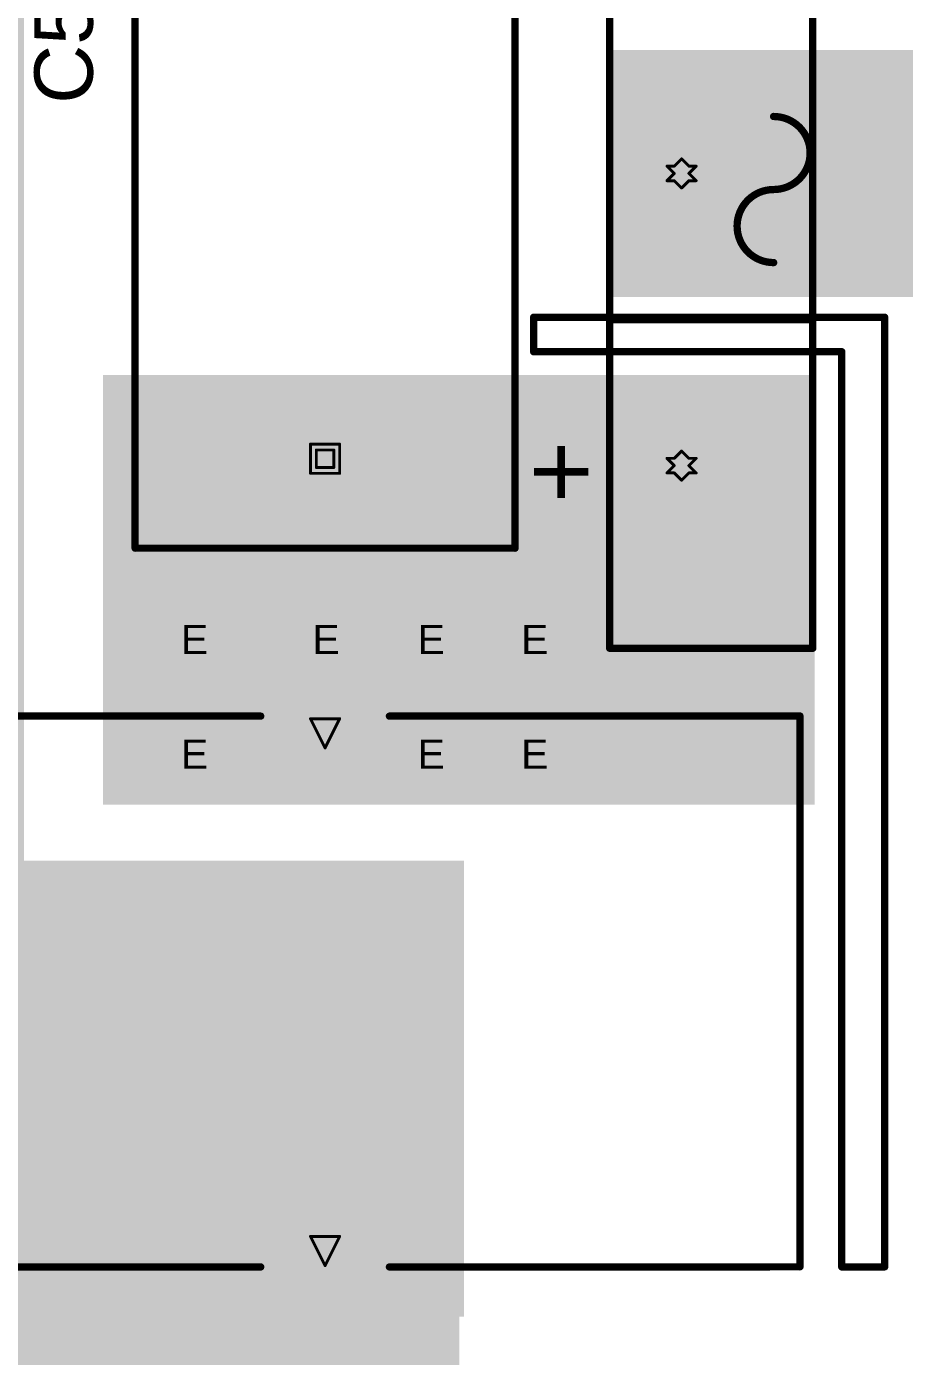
# Model space of a CAD drawing. Header units: inches. Extents: x 68 to 568, y 3 to 460.
# Drawn here: x 319.32 to 334.58, y 35.97 to 59.09 of the extents above; entities that cross this region are included whole.
import ezdxf

# ---------------------------------------------------------------- set-up
doc = ezdxf.new("R2010")
doc.units = ezdxf.units.IN
for name, color, linetype in [('Board Outline', 216, 'Continuous'), ('Bottom Layer', 5, 'Continuous'), ('Bottom Solder', 6, 'Continuous'), ('Drill Drawing', 1, 'Continuous'), ('Layer 1', 16, 'Continuous'), ('Layer 2', 76, 'Continuous'), ('Multi-Layer', 9, 'Continuous'), ('Pad Holes', 156, 'Continuous'), ('Top Layer', 1, 'Continuous'), ('Top Overlay', 2, 'Continuous'), ('Top Solder', 216, 'Continuous'), ('Via Holes', 16, 'Continuous')]:
    doc.layers.add(name, color=color, linetype=linetype)
doc.styles.add('Arial', font='', dxfattribs={"height": 0.2})
doc.styles.get('Arial').set_extended_font_data('Arial')

# ---------------------------------------------------------------- blocks, each defined once
blk = doc.blocks.new('450MPK474J_32')
at = {"layer": 'Bottom Layer'}
h = blk.add_hatch(color=5, dxfattribs=at)
edge = h.paths.add_edge_path()
edge.add_arc((-7.5, 0), 0.9, 0, 360)
h = blk.add_hatch(color=5, dxfattribs=at)
edge = h.paths.add_edge_path()
edge.add_arc((7.5, 0), 0.9, 0, 360)
at = {"layer": 'Bottom Solder'}
h = blk.add_hatch(color=6, dxfattribs=at)
edge = h.paths.add_edge_path()
edge.add_arc((-7.5, 0), 0.9, 0, 360)
h = blk.add_hatch(color=6, dxfattribs=at)
edge = h.paths.add_edge_path()
edge.add_arc((7.5, 0), 0.9, 0, 360)
at = {"layer": 'Layer 1'}
h = blk.add_hatch(color=16, dxfattribs=at)
edge = h.paths.add_edge_path()
edge.add_arc((-7.5, 0), 0.9, 0, 360)
h = blk.add_hatch(color=16, dxfattribs=at)
edge = h.paths.add_edge_path()
edge.add_arc((7.5, 0), 0.9, 0, 360)
at = {"layer": 'Layer 2'}
h = blk.add_hatch(color=76, dxfattribs=at)
edge = h.paths.add_edge_path()
edge.add_arc((-7.5, 0), 0.9, 0, 360)
h = blk.add_hatch(color=76, dxfattribs=at)
edge = h.paths.add_edge_path()
edge.add_arc((7.5, 0), 0.9, 0, 360)
at = {"layer": 'Multi-Layer'}
h = blk.add_hatch(color=9, dxfattribs=at)
edge = h.paths.add_edge_path()
edge.add_arc((-7.5, 0), 0.9, 0, 360)
h = blk.add_hatch(color=9, dxfattribs=at)
edge = h.paths.add_edge_path()
edge.add_arc((7.5, 0), 0.9, 0, 360)
at = {"layer": 'Pad Holes'}
h = blk.add_hatch(color=7, dxfattribs=at)
edge = h.paths.add_edge_path()
edge.add_arc((-7.5, 0), 0.546, 0, 360)
h = blk.add_hatch(color=7, dxfattribs=at)
edge = h.paths.add_edge_path()
edge.add_arc((7.5, 0), 0.546, 0, 360)
at = {"layer": 'Top Layer'}
h = blk.add_hatch(color=1, dxfattribs=at)
edge = h.paths.add_edge_path()
edge.add_arc((-7.5, 0), 0.9, 0, 360)
h = blk.add_hatch(color=1, dxfattribs=at)
edge = h.paths.add_edge_path()
edge.add_arc((7.5, 0), 0.9, 0, 360)
at = {"layer": 'Top Solder'}
h = blk.add_hatch(color=216, dxfattribs=at)
edge = h.paths.add_edge_path()
edge.add_arc((-7.5, 0), 0.9, 0, 360)
h = blk.add_hatch(color=216, dxfattribs=at)
edge = h.paths.add_edge_path()
edge.add_arc((7.5, 0), 0.9, 0, 360)
at = {"layer": 'Top Overlay'}
for points in [[(-9.055, -3.302, 0.127, 0.127, 0), (-9.055, 3.302, 0.127, 0.127, 0)], [(9.055, 3.302, 0.127, 0.127, 0), (-9.055, 3.302, 0.127, 0.127, 0)], [(9.055, -3.301, 0.127, 0.127, 0), (9.055, 3.302, 0.127, 0.127, 0)], [(9.054, -3.302, 0.127, 0.127, 0), (-9.055, -3.302, 0.127, 0.127, 0)], [(9.054, -3.302, 0.127, 0.127, 0), (9.055, -3.301, 0.127, 0.127, 0)]]:
    blk.add_lwpolyline(points, format="xyseb", dxfattribs=at)
for points in [[(-9.087, 3.302, 0.0635, 0.0635, 1), (-9.023, 3.302, 0.0635, 0.0635, 1)], [(-9.087, 3.302, 0.0635, 0.0635, 1), (-9.023, 3.302, 0.0635, 0.0635, 1)], [(9.023, 3.302, 0.0635, 0.0635, 1), (9.087, 3.302, 0.0635, 0.0635, 1)], [(9.023, 3.302, 0.0635, 0.0635, 1), (9.087, 3.302, 0.0635, 0.0635, 1)], [(-9.087, -3.302, 0.0635, 0.0635, 1), (-9.023, -3.302, 0.0635, 0.0635, 1)], [(-9.087, -3.302, 0.0635, 0.0635, 1), (-9.023, -3.302, 0.0635, 0.0635, 1)], [(9.022, -3.302, 0.0635, 0.0635, 1), (9.086, -3.302, 0.0635, 0.0635, 1)], [(9.022, -3.302, 0.0635, 0.0635, 1), (9.086, -3.302, 0.0635, 0.0635, 1)], [(9.023, -3.301, 0.0635, 0.0635, 1), (9.087, -3.301, 0.0635, 0.0635, 1)], [(9.023, -3.301, 0.0635, 0.0635, 1), (9.087, -3.301, 0.0635, 0.0635, 1)]]:
    blk.add_lwpolyline(points, format="xyseb", close=True, dxfattribs=at)
blk = doc.blocks.new('GBU_40')
at = {"layer": 'Bottom Layer'}
h = blk.add_hatch(color=5, dxfattribs=at)
edge = h.paths.add_edge_path()
edge.add_arc((-6.82, 0), 0.7, 270, 450)
edge.add_line((-6.82, 0.7), (-8.42, 0.7))
edge.add_arc((-8.42, 0), 0.7, 90, 270)
edge.add_line((-8.42, -0.7), (-6.82, -0.7))
h = blk.add_hatch(color=5, dxfattribs=at)
edge = h.paths.add_edge_path()
edge.add_arc((-1.74, 0), 0.7, 270, 450)
edge.add_line((-1.74, 0.7), (-3.34, 0.7))
edge.add_arc((-3.34, 0), 0.7, 90, 270)
edge.add_line((-3.34, -0.7), (-1.74, -0.7))
h = blk.add_hatch(color=5, dxfattribs=at)
edge = h.paths.add_edge_path()
edge.add_arc((3.34, 0), 0.7, 270, 450)
edge.add_line((3.34, 0.7), (1.74, 0.7))
edge.add_arc((1.74, 0), 0.7, 90, 270)
edge.add_line((1.74, -0.7), (3.34, -0.7))
h = blk.add_hatch(color=5, dxfattribs=at)
edge = h.paths.add_edge_path()
edge.add_arc((8.42, 0), 0.7, 270, 450)
edge.add_line((8.42, 0.7), (6.82, 0.7))
edge.add_arc((6.82, 0), 0.7, 90, 270)
edge.add_line((6.82, -0.7), (8.42, -0.7))
at = {"layer": 'Bottom Solder'}
h = blk.add_hatch(color=6, dxfattribs=at)
edge = h.paths.add_edge_path()
edge.add_arc((-6.82, 0), 0.751, 270, 450)
edge.add_line((-6.82, 0.751), (-8.42, 0.751))
edge.add_arc((-8.42, 0), 0.751, 90, 270)
edge.add_line((-8.42, -0.751), (-6.82, -0.751))
h = blk.add_hatch(color=6, dxfattribs=at)
edge = h.paths.add_edge_path()
edge.add_arc((-1.74, 0), 0.751, 270, 450)
edge.add_line((-1.74, 0.751), (-3.34, 0.751))
edge.add_arc((-3.34, 0), 0.751, 90, 270)
edge.add_line((-3.34, -0.751), (-1.74, -0.751))
h = blk.add_hatch(color=6, dxfattribs=at)
edge = h.paths.add_edge_path()
edge.add_arc((3.34, 0), 0.751, 270, 450)
edge.add_line((3.34, 0.751), (1.74, 0.751))
edge.add_arc((1.74, 0), 0.751, 90, 270)
edge.add_line((1.74, -0.751), (3.34, -0.751))
h = blk.add_hatch(color=6, dxfattribs=at)
edge = h.paths.add_edge_path()
edge.add_arc((8.42, 0), 0.751, 270, 450)
edge.add_line((8.42, 0.751), (6.82, 0.751))
edge.add_arc((6.82, 0), 0.751, 90, 270)
edge.add_line((6.82, -0.751), (8.42, -0.751))
at = {"layer": 'Layer 1'}
h = blk.add_hatch(color=16, dxfattribs=at)
edge = h.paths.add_edge_path()
edge.add_arc((-6.82, 0), 0.7, 270, 450)
edge.add_line((-6.82, 0.7), (-8.42, 0.7))
edge.add_arc((-8.42, 0), 0.7, 90, 270)
edge.add_line((-8.42, -0.7), (-6.82, -0.7))
h = blk.add_hatch(color=16, dxfattribs=at)
edge = h.paths.add_edge_path()
edge.add_arc((-1.74, 0), 0.7, 270, 450)
edge.add_line((-1.74, 0.7), (-3.34, 0.7))
edge.add_arc((-3.34, 0), 0.7, 90, 270)
edge.add_line((-3.34, -0.7), (-1.74, -0.7))
h = blk.add_hatch(color=16, dxfattribs=at)
edge = h.paths.add_edge_path()
edge.add_arc((3.34, 0), 0.7, 270, 450)
edge.add_line((3.34, 0.7), (1.74, 0.7))
edge.add_arc((1.74, 0), 0.7, 90, 270)
edge.add_line((1.74, -0.7), (3.34, -0.7))
h = blk.add_hatch(color=16, dxfattribs=at)
edge = h.paths.add_edge_path()
edge.add_arc((8.42, 0), 0.7, 270, 450)
edge.add_line((8.42, 0.7), (6.82, 0.7))
edge.add_arc((6.82, 0), 0.7, 90, 270)
edge.add_line((6.82, -0.7), (8.42, -0.7))
at = {"layer": 'Layer 2'}
h = blk.add_hatch(color=76, dxfattribs=at)
edge = h.paths.add_edge_path()
edge.add_arc((-6.82, 0), 0.7, 270, 450)
edge.add_line((-6.82, 0.7), (-8.42, 0.7))
edge.add_arc((-8.42, 0), 0.7, 90, 270)
edge.add_line((-8.42, -0.7), (-6.82, -0.7))
h = blk.add_hatch(color=76, dxfattribs=at)
edge = h.paths.add_edge_path()
edge.add_arc((-1.74, 0), 0.7, 270, 450)
edge.add_line((-1.74, 0.7), (-3.34, 0.7))
edge.add_arc((-3.34, 0), 0.7, 90, 270)
edge.add_line((-3.34, -0.7), (-1.74, -0.7))
h = blk.add_hatch(color=76, dxfattribs=at)
edge = h.paths.add_edge_path()
edge.add_arc((3.34, 0), 0.7, 270, 450)
edge.add_line((3.34, 0.7), (1.74, 0.7))
edge.add_arc((1.74, 0), 0.7, 90, 270)
edge.add_line((1.74, -0.7), (3.34, -0.7))
h = blk.add_hatch(color=76, dxfattribs=at)
edge = h.paths.add_edge_path()
edge.add_arc((8.42, 0), 0.7, 270, 450)
edge.add_line((8.42, 0.7), (6.82, 0.7))
edge.add_arc((6.82, 0), 0.7, 90, 270)
edge.add_line((6.82, -0.7), (8.42, -0.7))
at = {"layer": 'Multi-Layer'}
h = blk.add_hatch(color=9, dxfattribs=at)
edge = h.paths.add_edge_path()
edge.add_arc((-6.82, 0), 0.7, 270, 450)
edge.add_line((-6.82, 0.7), (-8.42, 0.7))
edge.add_arc((-8.42, 0), 0.7, 90, 270)
edge.add_line((-8.42, -0.7), (-6.82, -0.7))
h = blk.add_hatch(color=9, dxfattribs=at)
edge = h.paths.add_edge_path()
edge.add_arc((-1.74, 0), 0.7, 270, 450)
edge.add_line((-1.74, 0.7), (-3.34, 0.7))
edge.add_arc((-3.34, 0), 0.7, 90, 270)
edge.add_line((-3.34, -0.7), (-1.74, -0.7))
h = blk.add_hatch(color=9, dxfattribs=at)
edge = h.paths.add_edge_path()
edge.add_arc((3.34, 0), 0.7, 270, 450)
edge.add_line((3.34, 0.7), (1.74, 0.7))
edge.add_arc((1.74, 0), 0.7, 90, 270)
edge.add_line((1.74, -0.7), (3.34, -0.7))
h = blk.add_hatch(color=9, dxfattribs=at)
edge = h.paths.add_edge_path()
edge.add_arc((8.42, 0), 0.7, 270, 450)
edge.add_line((8.42, 0.7), (6.82, 0.7))
edge.add_arc((6.82, 0), 0.7, 90, 270)
edge.add_line((6.82, -0.7), (8.42, -0.7))
at = {"layer": 'Pad Holes'}
h = blk.add_hatch(color=7, dxfattribs=at)
edge = h.paths.add_edge_path()
edge.add_arc((-6.87, 0), 0.35, 270, 450)
edge.add_line((-6.87, 0.35), (-8.37, 0.35))
edge.add_arc((-8.37, 0), 0.35, 90, 270)
edge.add_line((-8.37, -0.35), (-6.87, -0.35))
h = blk.add_hatch(color=7, dxfattribs=at)
edge = h.paths.add_edge_path()
edge.add_arc((-1.79, 0), 0.35, 270, 450)
edge.add_line((-1.79, 0.35), (-3.29, 0.35))
edge.add_arc((-3.29, 0), 0.35, 90, 270)
edge.add_line((-3.29, -0.35), (-1.79, -0.35))
h = blk.add_hatch(color=7, dxfattribs=at)
edge = h.paths.add_edge_path()
edge.add_arc((3.29, 0), 0.35, 270, 450)
edge.add_line((3.29, 0.35), (1.79, 0.35))
edge.add_arc((1.79, 0), 0.35, 90, 270)
edge.add_line((1.79, -0.35), (3.29, -0.35))
h = blk.add_hatch(color=7, dxfattribs=at)
edge = h.paths.add_edge_path()
edge.add_arc((8.37, 0), 0.35, 270, 450)
edge.add_line((8.37, 0.35), (6.87, 0.35))
edge.add_arc((6.87, 0), 0.35, 90, 270)
edge.add_line((6.87, -0.35), (8.37, -0.35))
at = {"layer": 'Top Layer'}
h = blk.add_hatch(color=1, dxfattribs=at)
edge = h.paths.add_edge_path()
edge.add_arc((-6.82, 0), 0.7, 270, 450)
edge.add_line((-6.82, 0.7), (-8.42, 0.7))
edge.add_arc((-8.42, 0), 0.7, 90, 270)
edge.add_line((-8.42, -0.7), (-6.82, -0.7))
h = blk.add_hatch(color=1, dxfattribs=at)
edge = h.paths.add_edge_path()
edge.add_arc((-1.74, 0), 0.7, 270, 450)
edge.add_line((-1.74, 0.7), (-3.34, 0.7))
edge.add_arc((-3.34, 0), 0.7, 90, 270)
edge.add_line((-3.34, -0.7), (-1.74, -0.7))
h = blk.add_hatch(color=1, dxfattribs=at)
edge = h.paths.add_edge_path()
edge.add_arc((3.34, 0), 0.7, 270, 450)
edge.add_line((3.34, 0.7), (1.74, 0.7))
edge.add_arc((1.74, 0), 0.7, 90, 270)
edge.add_line((1.74, -0.7), (3.34, -0.7))
h = blk.add_hatch(color=1, dxfattribs=at)
edge = h.paths.add_edge_path()
edge.add_arc((8.42, 0), 0.7, 270, 450)
edge.add_line((8.42, 0.7), (6.82, 0.7))
edge.add_arc((6.82, 0), 0.7, 90, 270)
edge.add_line((6.82, -0.7), (8.42, -0.7))
at = {"layer": 'Top Solder'}
h = blk.add_hatch(color=216, dxfattribs=at)
edge = h.paths.add_edge_path()
edge.add_arc((-6.82, 0), 0.751, 270, 450)
edge.add_line((-6.82, 0.751), (-8.42, 0.751))
edge.add_arc((-8.42, 0), 0.751, 90, 270)
edge.add_line((-8.42, -0.751), (-6.82, -0.751))
h = blk.add_hatch(color=216, dxfattribs=at)
edge = h.paths.add_edge_path()
edge.add_arc((-1.74, 0), 0.751, 270, 450)
edge.add_line((-1.74, 0.751), (-3.34, 0.751))
edge.add_arc((-3.34, 0), 0.751, 90, 270)
edge.add_line((-3.34, -0.751), (-1.74, -0.751))
h = blk.add_hatch(color=216, dxfattribs=at)
edge = h.paths.add_edge_path()
edge.add_arc((3.34, 0), 0.751, 270, 450)
edge.add_line((3.34, 0.751), (1.74, 0.751))
edge.add_arc((1.74, 0), 0.751, 90, 270)
edge.add_line((1.74, -0.751), (3.34, -0.751))
h = blk.add_hatch(color=216, dxfattribs=at)
edge = h.paths.add_edge_path()
edge.add_arc((8.42, 0), 0.751, 270, 450)
edge.add_line((8.42, 0.751), (6.82, 0.751))
edge.add_arc((6.82, 0), 0.751, 90, 270)
edge.add_line((6.82, -0.751), (8.42, -0.751))
at = {"layer": 'Top Overlay'}
for points in [[(10.795, 1.25, 0.127, 0.127, 0), (-10.795, 1.25, 0.127, 0.127, 0)], [(-10.795, 1.25, 0.127, 0.127, 0), (-10.795, -2.28, 0.127, 0.127, 0)], [(-5.08, 1.25, 0.127, 0.127, 0), (-5.08, -2.28, 0.127, 0.127, 0)], [(10.795, 1.25, 0.127, 0.127, 0), (10.795, -2.28, 0.127, 0.127, 0)], [(-4.09, -1.6, 0.127, 0.127, -1), (-2.82, -1.6, 0.127, 0.127, 0)], [(1.26, -1.6, 0.127, 0.127, -1), (2.53, -1.6, 0.127, 0.127, 0)], [(-1.55, -1.6, 0.127, 0.127, -1), (-2.82, -1.6, 0.127, 0.127, 0)], [(3.8, -1.6, 0.127, 0.127, -1), (2.53, -1.6, 0.127, 0.127, 0)], [(10.795, -2.28, 0.127, 0.127, 0), (-10.795, -2.28, 0.127, 0.127, 0)]]:
    blk.add_lwpolyline(points, format="xyseb", dxfattribs=at)
for points in [[(-10.827, 1.25, 0.0635, 0.0635, 1), (-10.764, 1.25, 0.0635, 0.0635, 1)], [(-10.827, 1.25, 0.0635, 0.0635, 1), (-10.764, 1.25, 0.0635, 0.0635, 1)], [(-5.112, 1.25, 0.0635, 0.0635, 1), (-5.048, 1.25, 0.0635, 0.0635, 1)], [(10.763, 1.25, 0.0635, 0.0635, 1), (10.827, 1.25, 0.0635, 0.0635, 1)], [(10.763, 1.25, 0.0635, 0.0635, 1), (10.827, 1.25, 0.0635, 0.0635, 1)], [(-4.122, -1.6, 0.0635, 0.0635, 1), (-4.058, -1.6, 0.0635, 0.0635, 1)], [(-2.852, -1.6, 0.0635, 0.0635, 1), (-2.788, -1.6, 0.0635, 0.0635, 1)], [(-2.852, -1.6, 0.0635, 0.0635, 1), (-2.788, -1.6, 0.0635, 0.0635, 1)], [(-1.582, -1.6, 0.0635, 0.0635, 1), (-1.518, -1.6, 0.0635, 0.0635, 1)], [(1.228, -1.6, 0.0635, 0.0635, 1), (1.292, -1.6, 0.0635, 0.0635, 1)], [(2.498, -1.6, 0.0635, 0.0635, 1), (2.562, -1.6, 0.0635, 0.0635, 1)], [(2.498, -1.6, 0.0635, 0.0635, 1), (2.562, -1.6, 0.0635, 0.0635, 1)], [(3.768, -1.6, 0.0635, 0.0635, 1), (3.832, -1.6, 0.0635, 0.0635, 1)], [(-10.827, -2.28, 0.0635, 0.0635, 1), (-10.764, -2.28, 0.0635, 0.0635, 1)], [(-10.827, -2.28, 0.0635, 0.0635, 1), (-10.764, -2.28, 0.0635, 0.0635, 1)], [(-5.112, -2.28, 0.0635, 0.0635, 1), (-5.048, -2.28, 0.0635, 0.0635, 1)], [(10.763, -2.28, 0.0635, 0.0635, 1), (10.827, -2.28, 0.0635, 0.0635, 1)], [(10.763, -2.28, 0.0635, 0.0635, 1), (10.827, -2.28, 0.0635, 0.0635, 1)]]:
    blk.add_lwpolyline(points, format="xyseb", close=True, dxfattribs=at)
at = {"layer": 'Top Overlay', "style": 'Arial'}
for s, p in [('+', (-7.189, 2.736)), ('-', (8.009, 2.569))]:
    blk.add_text(s, height=1.328, rotation=180, dxfattribs=at).set_placement(p)
blk = doc.blocks.new('7447021_44')
at = {"layer": 'Bottom Layer'}
h = blk.add_hatch(color=5, dxfattribs=at)
edge = h.paths.add_edge_path()
edge.add_arc((0, 4.5), 0.8, 0, 360)
h = blk.add_hatch(color=5, dxfattribs=at)
edge = h.paths.add_edge_path()
edge.add_arc((0, -4.5), 0.8, 0, 360)
at = {"layer": 'Bottom Solder'}
h = blk.add_hatch(color=6, dxfattribs=at)
edge = h.paths.add_edge_path()
edge.add_arc((0, 4.5), 0.902, 0, 360)
h = blk.add_hatch(color=6, dxfattribs=at)
edge = h.paths.add_edge_path()
edge.add_arc((0, -4.5), 0.902, 0, 360)
at = {"layer": 'Layer 1'}
h = blk.add_hatch(color=16, dxfattribs=at)
edge = h.paths.add_edge_path()
edge.add_arc((0, 4.5), 0.8, 0, 360)
h = blk.add_hatch(color=16, dxfattribs=at)
edge = h.paths.add_edge_path()
edge.add_arc((0, -4.5), 0.8, 0, 360)
at = {"layer": 'Layer 2'}
h = blk.add_hatch(color=76, dxfattribs=at)
edge = h.paths.add_edge_path()
edge.add_arc((0, 4.5), 0.8, 0, 360)
h = blk.add_hatch(color=76, dxfattribs=at)
edge = h.paths.add_edge_path()
edge.add_arc((0, -4.5), 0.8, 0, 360)
at = {"layer": 'Multi-Layer'}
h = blk.add_hatch(color=9, dxfattribs=at)
edge = h.paths.add_edge_path()
edge.add_arc((0, 4.5), 0.8, 0, 360)
h = blk.add_hatch(color=9, dxfattribs=at)
edge = h.paths.add_edge_path()
edge.add_arc((0, -4.5), 0.8, 0, 360)
at = {"layer": 'Pad Holes'}
h = blk.add_hatch(color=7, dxfattribs=at)
edge = h.paths.add_edge_path()
edge.add_arc((0, 4.5), 0.41, 0, 360)
h = blk.add_hatch(color=7, dxfattribs=at)
edge = h.paths.add_edge_path()
edge.add_arc((0, -4.5), 0.41, 0, 360)
at = {"layer": 'Top Layer'}
h = blk.add_hatch(color=1, dxfattribs=at)
edge = h.paths.add_edge_path()
edge.add_arc((0, 4.5), 0.8, 0, 360)
h = blk.add_hatch(color=1, dxfattribs=at)
edge = h.paths.add_edge_path()
edge.add_arc((0, -4.5), 0.8, 0, 360)
at = {"layer": 'Top Solder'}
h = blk.add_hatch(color=216, dxfattribs=at)
edge = h.paths.add_edge_path()
edge.add_arc((0, 4.5), 0.902, 0, 360)
h = blk.add_hatch(color=216, dxfattribs=at)
edge = h.paths.add_edge_path()
edge.add_arc((0, -4.5), 0.902, 0, 360)
at = {"layer": 'Top Overlay'}
for points in [[(-8.255, -4.775, 0.127, 0.127, 0), (-8.255, 4.801, 0.127, 0.127, 0)], [(-8.255, 4.801, 0.127, 0.127, 0), (-1.119, 4.799, 0.127, 0.127, 0)], [(1.119, 4.799, 0.127, 0.127, 0), (8.255, 4.801, 0.127, 0.127, 0)], [(8.255, -4.775, 0.127, 0.127, 0), (8.255, 4.801, 0.127, 0.127, 0)], [(-8.255, -4.775, 0.127, 0.127, 0), (-1.119, -4.777, 0.127, 0.127, 0)], [(1.119, -4.777, 0.127, 0.127, 0), (8.255, -4.775, 0.127, 0.127, 0)]]:
    blk.add_lwpolyline(points, format="xyseb", dxfattribs=at)
for points in [[(-8.287, 4.801, 0.0635, 0.0635, 1), (-8.223, 4.801, 0.0635, 0.0635, 1)], [(-8.287, 4.801, 0.0635, 0.0635, 1), (-8.223, 4.801, 0.0635, 0.0635, 1)], [(-1.151, 4.799, 0.0635, 0.0635, 1), (-1.087, 4.799, 0.0635, 0.0635, 1)], [(1.087, 4.799, 0.0635, 0.0635, 1), (1.151, 4.799, 0.0635, 0.0635, 1)], [(8.223, 4.801, 0.0635, 0.0635, 1), (8.287, 4.801, 0.0635, 0.0635, 1)], [(8.223, 4.801, 0.0635, 0.0635, 1), (8.287, 4.801, 0.0635, 0.0635, 1)], [(-8.287, -4.775, 0.0635, 0.0635, 1), (-8.223, -4.775, 0.0635, 0.0635, 1)], [(-8.287, -4.775, 0.0635, 0.0635, 1), (-8.223, -4.775, 0.0635, 0.0635, 1)], [(-1.151, -4.777, 0.0635, 0.0635, 1), (-1.087, -4.777, 0.0635, 0.0635, 1)], [(1.087, -4.777, 0.0635, 0.0635, 1), (1.151, -4.777, 0.0635, 0.0635, 1)], [(8.223, -4.775, 0.0635, 0.0635, 1), (8.287, -4.775, 0.0635, 0.0635, 1)], [(8.223, -4.775, 0.0635, 0.0635, 1), (8.287, -4.775, 0.0635, 0.0635, 1)]]:
    blk.add_lwpolyline(points, format="xyseb", close=True, dxfattribs=at)

msp = doc.modelspace()

# ---------------------------------------------------------------- hatches: boundary and pattern name
at = {"layer": 'Bottom Layer'}
for points in [[(319.278, 44.591), (326.923, 44.591), (326.923, 36.666), (308.432, 36.666), (308.432, 60.339), (300.025, 68.746), (300.025, 76.188), (319.278, 76.188)], [(353.085, 42.99), (345.846, 42.99), (345.846, 51.461), (335.737, 51.461), (335.737, 54.395), (329.463, 54.395), (329.463, 58.662), (353.085, 58.662)], [(320.65, 45.567), (333.019, 45.567), (333.019, 53.035), (320.65, 53.035)]]:
    msp.add_hatch(color=5, dxfattribs=at).paths.add_polyline_path(points)
h = msp.add_hatch(color=5, dxfattribs=at)
edge = h.paths.add_edge_path()
edge.add_arc((322.224, 48.489), 0.3, 0, 360)
h = msp.add_hatch(color=5, dxfattribs=at)
edge = h.paths.add_edge_path()
edge.add_arc((324.51, 48.489), 0.3, 0, 360)
h = msp.add_hatch(color=5, dxfattribs=at)
edge = h.paths.add_edge_path()
edge.add_arc((326.339, 48.489), 0.3, 0, 360)
h = msp.add_hatch(color=5, dxfattribs=at)
edge = h.paths.add_edge_path()
edge.add_arc((328.137, 48.489), 0.3, 0, 360)
h = msp.add_hatch(color=5, dxfattribs=at)
edge = h.paths.add_edge_path()
edge.add_arc((322.224, 46.496), 0.3, 0, 360)
h = msp.add_hatch(color=5, dxfattribs=at)
edge = h.paths.add_edge_path()
edge.add_arc((326.339, 46.496), 0.3, 0, 360)
h = msp.add_hatch(color=5, dxfattribs=at)
edge = h.paths.add_edge_path()
edge.add_arc((328.137, 46.496), 0.3, 0, 360)
at = {"layer": 'Bottom Solder'}
h = msp.add_hatch(color=6, dxfattribs=at)
edge = h.paths.add_edge_path()
edge.add_arc((322.224, 48.489), 0.402, 0, 360)
h = msp.add_hatch(color=6, dxfattribs=at)
edge = h.paths.add_edge_path()
edge.add_arc((324.51, 48.489), 0.402, 0, 360)
h = msp.add_hatch(color=6, dxfattribs=at)
edge = h.paths.add_edge_path()
edge.add_arc((326.339, 48.489), 0.402, 0, 360)
h = msp.add_hatch(color=6, dxfattribs=at)
edge = h.paths.add_edge_path()
edge.add_arc((328.137, 48.489), 0.402, 0, 360)
h = msp.add_hatch(color=6, dxfattribs=at)
edge = h.paths.add_edge_path()
edge.add_arc((322.224, 46.496), 0.402, 0, 360)
h = msp.add_hatch(color=6, dxfattribs=at)
edge = h.paths.add_edge_path()
edge.add_arc((326.339, 46.496), 0.402, 0, 360)
h = msp.add_hatch(color=6, dxfattribs=at)
edge = h.paths.add_edge_path()
edge.add_arc((328.137, 46.496), 0.402, 0, 360)
at = {"layer": 'Layer 1'}
h = msp.add_hatch(color=16, dxfattribs=at)
edge = h.paths.add_edge_path()
edge.add_arc((322.224, 48.489), 0.3, 0, 360)
h = msp.add_hatch(color=16, dxfattribs=at)
edge = h.paths.add_edge_path()
edge.add_arc((324.51, 48.489), 0.3, 0, 360)
h = msp.add_hatch(color=16, dxfattribs=at)
edge = h.paths.add_edge_path()
edge.add_arc((326.339, 48.489), 0.3, 0, 360)
h = msp.add_hatch(color=16, dxfattribs=at)
edge = h.paths.add_edge_path()
edge.add_arc((328.137, 48.489), 0.3, 0, 360)
h = msp.add_hatch(color=16, dxfattribs=at)
edge = h.paths.add_edge_path()
edge.add_arc((322.224, 46.496), 0.3, 0, 360)
h = msp.add_hatch(color=16, dxfattribs=at)
edge = h.paths.add_edge_path()
edge.add_arc((326.339, 46.496), 0.3, 0, 360)
h = msp.add_hatch(color=16, dxfattribs=at)
edge = h.paths.add_edge_path()
edge.add_arc((328.137, 46.496), 0.3, 0, 360)
at = {"layer": 'Layer 2'}
h = msp.add_hatch(color=76, dxfattribs=at)
edge = h.paths.add_edge_path()
edge.add_arc((322.224, 48.489), 0.3, 0, 360)
h = msp.add_hatch(color=76, dxfattribs=at)
edge = h.paths.add_edge_path()
edge.add_arc((324.51, 48.489), 0.3, 0, 360)
h = msp.add_hatch(color=76, dxfattribs=at)
edge = h.paths.add_edge_path()
edge.add_arc((326.339, 48.489), 0.3, 0, 360)
h = msp.add_hatch(color=76, dxfattribs=at)
edge = h.paths.add_edge_path()
edge.add_arc((328.137, 48.489), 0.3, 0, 360)
h = msp.add_hatch(color=76, dxfattribs=at)
edge = h.paths.add_edge_path()
edge.add_arc((322.224, 46.496), 0.3, 0, 360)
h = msp.add_hatch(color=76, dxfattribs=at)
edge = h.paths.add_edge_path()
edge.add_arc((326.339, 46.496), 0.3, 0, 360)
h = msp.add_hatch(color=76, dxfattribs=at)
edge = h.paths.add_edge_path()
edge.add_arc((328.137, 46.496), 0.3, 0, 360)
at = {"layer": 'Top Layer'}
for points in [[(329.514, 54.42), (353.822, 54.42), (353.822, 58.687), (329.514, 58.687)], [(320.65, 45.567), (333.019, 45.567), (333.019, 53.035), (320.65, 53.035)], [(309.143, 35.763), (326.847, 35.763), (326.847, 43.688), (309.143, 43.688)]]:
    msp.add_hatch(color=1, dxfattribs=at).paths.add_polyline_path(points)
h = msp.add_hatch(color=1, dxfattribs=at)
edge = h.paths.add_edge_path()
edge.add_arc((322.224, 48.489), 0.3, 0, 360)
h = msp.add_hatch(color=1, dxfattribs=at)
edge = h.paths.add_edge_path()
edge.add_arc((324.51, 48.489), 0.3, 0, 360)
h = msp.add_hatch(color=1, dxfattribs=at)
edge = h.paths.add_edge_path()
edge.add_arc((326.339, 48.489), 0.3, 0, 360)
h = msp.add_hatch(color=1, dxfattribs=at)
edge = h.paths.add_edge_path()
edge.add_arc((328.137, 48.489), 0.3, 0, 360)
h = msp.add_hatch(color=1, dxfattribs=at)
edge = h.paths.add_edge_path()
edge.add_arc((322.224, 46.496), 0.3, 0, 360)
h = msp.add_hatch(color=1, dxfattribs=at)
edge = h.paths.add_edge_path()
edge.add_arc((326.339, 46.496), 0.3, 0, 360)
h = msp.add_hatch(color=1, dxfattribs=at)
edge = h.paths.add_edge_path()
edge.add_arc((328.137, 46.496), 0.3, 0, 360)
at = {"layer": 'Top Solder'}
h = msp.add_hatch(color=216, dxfattribs=at)
edge = h.paths.add_edge_path()
edge.add_arc((322.224, 48.489), 0.402, 0, 360)
h = msp.add_hatch(color=216, dxfattribs=at)
edge = h.paths.add_edge_path()
edge.add_arc((324.51, 48.489), 0.402, 0, 360)
h = msp.add_hatch(color=216, dxfattribs=at)
edge = h.paths.add_edge_path()
edge.add_arc((326.339, 48.489), 0.402, 0, 360)
h = msp.add_hatch(color=216, dxfattribs=at)
edge = h.paths.add_edge_path()
edge.add_arc((328.137, 48.489), 0.402, 0, 360)
h = msp.add_hatch(color=216, dxfattribs=at)
edge = h.paths.add_edge_path()
edge.add_arc((322.224, 46.496), 0.402, 0, 360)
h = msp.add_hatch(color=216, dxfattribs=at)
edge = h.paths.add_edge_path()
edge.add_arc((326.339, 46.496), 0.402, 0, 360)
h = msp.add_hatch(color=216, dxfattribs=at)
edge = h.paths.add_edge_path()
edge.add_arc((328.137, 46.496), 0.402, 0, 360)
at = {"layer": 'Via Holes'}
h = msp.add_hatch(color=7, dxfattribs=at)
edge = h.paths.add_edge_path()
edge.add_arc((322.224, 48.489), 0.15, 0, 360)
h = msp.add_hatch(color=7, dxfattribs=at)
edge = h.paths.add_edge_path()
edge.add_arc((324.51, 48.489), 0.15, 0, 360)
h = msp.add_hatch(color=7, dxfattribs=at)
edge = h.paths.add_edge_path()
edge.add_arc((326.339, 48.489), 0.15, 0, 360)
h = msp.add_hatch(color=7, dxfattribs=at)
edge = h.paths.add_edge_path()
edge.add_arc((328.137, 48.489), 0.15, 0, 360)
h = msp.add_hatch(color=7, dxfattribs=at)
edge = h.paths.add_edge_path()
edge.add_arc((322.224, 46.496), 0.15, 0, 360)
h = msp.add_hatch(color=7, dxfattribs=at)
edge = h.paths.add_edge_path()
edge.add_arc((326.339, 46.496), 0.15, 0, 360)
h = msp.add_hatch(color=7, dxfattribs=at)
edge = h.paths.add_edge_path()
edge.add_arc((328.137, 46.496), 0.15, 0, 360)

# ---------------------------------------------------------------- linework, layer by layer
at = {"layer": 'Board Outline'}
for points in [[(328.137, 53.441, 0.127, 0.127, 0), (328.137, 54.041, 0.127, 0.127, 0)], [(328.137, 54.041, 0.127, 0.127, 0), (334.239, 54.041, 0.127, 0.127, 0)], [(334.239, 37.531, 0.127, 0.127, 0), (334.239, 54.041, 0.127, 0.127, 0)], [(328.137, 53.441, 0.127, 0.127, 0), (333.492, 53.441, 0.127, 0.127, 0)], [(333.492, 37.531, 0.127, 0.127, 0), (333.492, 53.441, 0.127, 0.127, 0)], [(333.492, 37.531, 0.127, 0.127, 0), (334.239, 37.531, 0.127, 0.127, 0)]]:
    msp.add_lwpolyline(points, format="xyseb", dxfattribs=at)
for points in [[(328.105, 54.041, 0.0635, 0.0635, 1), (328.169, 54.041, 0.0635, 0.0635, 1)], [(328.105, 54.041, 0.0635, 0.0635, 1), (328.169, 54.041, 0.0635, 0.0635, 1)], [(334.207, 54.041, 0.0635, 0.0635, 1), (334.27, 54.041, 0.0635, 0.0635, 1)], [(334.207, 54.041, 0.0635, 0.0635, 1), (334.27, 54.041, 0.0635, 0.0635, 1)], [(328.105, 53.441, 0.0635, 0.0635, 1), (328.169, 53.441, 0.0635, 0.0635, 1)], [(328.105, 53.441, 0.0635, 0.0635, 1), (328.169, 53.441, 0.0635, 0.0635, 1)], [(333.46, 53.441, 0.0635, 0.0635, 1), (333.524, 53.441, 0.0635, 0.0635, 1)], [(333.46, 53.441, 0.0635, 0.0635, 1), (333.524, 53.441, 0.0635, 0.0635, 1)], [(333.46, 37.531, 0.0635, 0.0635, 1), (333.524, 37.531, 0.0635, 0.0635, 1)], [(333.46, 37.531, 0.0635, 0.0635, 1), (333.524, 37.531, 0.0635, 0.0635, 1)], [(334.207, 37.531, 0.0635, 0.0635, 1), (334.27, 37.531, 0.0635, 0.0635, 1)], [(334.207, 37.531, 0.0635, 0.0635, 1), (334.27, 37.531, 0.0635, 0.0635, 1)]]:
    msp.add_lwpolyline(points, format="xyseb", close=True, dxfattribs=at)
at = {"layer": 'Drill Drawing'}
for points in [[(330.454, 56.668, 0.0508, 0.0508, 0), (330.581, 56.541, 0.0508, 0.0508, 0)], [(330.454, 56.668, 0.0508, 0.0508, 0), (330.581, 56.668, 0.0508, 0.0508, 0)], [(330.581, 56.668, 0.0508, 0.0508, 0), (330.708, 56.795, 0.0508, 0.0508, 0)], [(330.708, 56.795, 0.0508, 0.0508, 0), (330.835, 56.668, 0.0508, 0.0508, 0)], [(330.835, 56.668, 0.0508, 0.0508, 0), (330.962, 56.668, 0.0508, 0.0508, 0)], [(330.835, 56.541, 0.0508, 0.0508, 0), (330.962, 56.668, 0.0508, 0.0508, 0)], [(330.454, 56.414, 0.0508, 0.0508, 0), (330.581, 56.541, 0.0508, 0.0508, 0)], [(330.454, 56.414, 0.0508, 0.0508, 0), (330.581, 56.414, 0.0508, 0.0508, 0)], [(330.581, 56.414, 0.0508, 0.0508, 0), (330.708, 56.287, 0.0508, 0.0508, 0)], [(330.708, 56.287, 0.0508, 0.0508, 0), (330.835, 56.414, 0.0508, 0.0508, 0)], [(330.835, 56.541, 0.0508, 0.0508, 0), (330.962, 56.414, 0.0508, 0.0508, 0)], [(330.835, 56.414, 0.0508, 0.0508, 0), (330.962, 56.414, 0.0508, 0.0508, 0)], [(324.256, 51.835, 0.0508, 0.0508, 0), (324.764, 51.835, 0.0508, 0.0508, 0)], [(324.256, 51.327, 0.0508, 0.0508, 0), (324.256, 51.835, 0.0508, 0.0508, 0)], [(324.764, 51.327, 0.0508, 0.0508, 0), (324.764, 51.835, 0.0508, 0.0508, 0)], [(324.358, 51.733, 0.0508, 0.0508, 0), (324.663, 51.733, 0.0508, 0.0508, 0)], [(324.358, 51.429, 0.0508, 0.0508, 0), (324.358, 51.733, 0.0508, 0.0508, 0)], [(324.663, 51.429, 0.0508, 0.0508, 0), (324.663, 51.733, 0.0508, 0.0508, 0)], [(330.454, 51.588, 0.0508, 0.0508, 0), (330.581, 51.461, 0.0508, 0.0508, 0)], [(330.454, 51.588, 0.0508, 0.0508, 0), (330.581, 51.588, 0.0508, 0.0508, 0)], [(330.581, 51.588, 0.0508, 0.0508, 0), (330.708, 51.715, 0.0508, 0.0508, 0)], [(330.708, 51.715, 0.0508, 0.0508, 0), (330.835, 51.588, 0.0508, 0.0508, 0)], [(330.835, 51.588, 0.0508, 0.0508, 0), (330.962, 51.588, 0.0508, 0.0508, 0)], [(330.835, 51.461, 0.0508, 0.0508, 0), (330.962, 51.588, 0.0508, 0.0508, 0)], [(324.256, 51.327, 0.0508, 0.0508, 0), (324.764, 51.327, 0.0508, 0.0508, 0)], [(324.358, 51.429, 0.0508, 0.0508, 0), (324.663, 51.429, 0.0508, 0.0508, 0)], [(330.454, 51.334, 0.0508, 0.0508, 0), (330.581, 51.461, 0.0508, 0.0508, 0)], [(330.454, 51.334, 0.0508, 0.0508, 0), (330.581, 51.334, 0.0508, 0.0508, 0)], [(330.581, 51.334, 0.0508, 0.0508, 0), (330.708, 51.207, 0.0508, 0.0508, 0)], [(330.708, 51.207, 0.0508, 0.0508, 0), (330.835, 51.334, 0.0508, 0.0508, 0)], [(330.835, 51.461, 0.0508, 0.0508, 0), (330.962, 51.334, 0.0508, 0.0508, 0)], [(330.835, 51.334, 0.0508, 0.0508, 0), (330.962, 51.334, 0.0508, 0.0508, 0)], [(324.256, 47.061, 0.0508, 0.0508, 0), (324.764, 47.061, 0.0508, 0.0508, 0)], [(324.256, 47.061, 0.0508, 0.0508, 0), (324.51, 46.553, 0.0508, 0.0508, 0)], [(324.51, 46.553, 0.0508, 0.0508, 0), (324.764, 47.061, 0.0508, 0.0508, 0)], [(324.256, 38.061, 0.0508, 0.0508, 0), (324.764, 38.061, 0.0508, 0.0508, 0)], [(324.256, 38.061, 0.0508, 0.0508, 0), (324.51, 37.553, 0.0508, 0.0508, 0)], [(324.51, 37.553, 0.0508, 0.0508, 0), (324.764, 38.061, 0.0508, 0.0508, 0)]]:
    msp.add_lwpolyline(points, format="xyseb", dxfattribs=at)
for points in [[(330.441, 56.668, 0.0254, 0.0254, 1), (330.466, 56.668, 0.0254, 0.0254, 1)], [(330.441, 56.668, 0.0254, 0.0254, 1), (330.466, 56.668, 0.0254, 0.0254, 1)], [(330.568, 56.668, 0.0254, 0.0254, 1), (330.593, 56.668, 0.0254, 0.0254, 1)], [(330.568, 56.668, 0.0254, 0.0254, 1), (330.593, 56.668, 0.0254, 0.0254, 1)], [(330.695, 56.795, 0.0254, 0.0254, 1), (330.72, 56.795, 0.0254, 0.0254, 1)], [(330.695, 56.795, 0.0254, 0.0254, 1), (330.72, 56.795, 0.0254, 0.0254, 1)], [(330.822, 56.668, 0.0254, 0.0254, 1), (330.847, 56.668, 0.0254, 0.0254, 1)], [(330.822, 56.668, 0.0254, 0.0254, 1), (330.847, 56.668, 0.0254, 0.0254, 1)], [(330.949, 56.668, 0.0254, 0.0254, 1), (330.974, 56.668, 0.0254, 0.0254, 1)], [(330.949, 56.668, 0.0254, 0.0254, 1), (330.974, 56.668, 0.0254, 0.0254, 1)], [(330.441, 56.414, 0.0254, 0.0254, 1), (330.466, 56.414, 0.0254, 0.0254, 1)], [(330.441, 56.414, 0.0254, 0.0254, 1), (330.466, 56.414, 0.0254, 0.0254, 1)], [(330.568, 56.541, 0.0254, 0.0254, 1), (330.593, 56.541, 0.0254, 0.0254, 1)], [(330.568, 56.541, 0.0254, 0.0254, 1), (330.593, 56.541, 0.0254, 0.0254, 1)], [(330.568, 56.414, 0.0254, 0.0254, 1), (330.593, 56.414, 0.0254, 0.0254, 1)], [(330.568, 56.414, 0.0254, 0.0254, 1), (330.593, 56.414, 0.0254, 0.0254, 1)], [(330.822, 56.541, 0.0254, 0.0254, 1), (330.847, 56.541, 0.0254, 0.0254, 1)], [(330.822, 56.541, 0.0254, 0.0254, 1), (330.847, 56.541, 0.0254, 0.0254, 1)], [(330.822, 56.414, 0.0254, 0.0254, 1), (330.847, 56.414, 0.0254, 0.0254, 1)], [(330.822, 56.414, 0.0254, 0.0254, 1), (330.847, 56.414, 0.0254, 0.0254, 1)], [(330.949, 56.414, 0.0254, 0.0254, 1), (330.974, 56.414, 0.0254, 0.0254, 1)], [(330.949, 56.414, 0.0254, 0.0254, 1), (330.974, 56.414, 0.0254, 0.0254, 1)], [(330.695, 56.287, 0.0254, 0.0254, 1), (330.72, 56.287, 0.0254, 0.0254, 1)], [(330.695, 56.287, 0.0254, 0.0254, 1), (330.72, 56.287, 0.0254, 0.0254, 1)], [(324.243, 51.835, 0.0254, 0.0254, 1), (324.269, 51.835, 0.0254, 0.0254, 1)], [(324.243, 51.835, 0.0254, 0.0254, 1), (324.269, 51.835, 0.0254, 0.0254, 1)], [(324.751, 51.835, 0.0254, 0.0254, 1), (324.777, 51.835, 0.0254, 0.0254, 1)], [(324.751, 51.835, 0.0254, 0.0254, 1), (324.777, 51.835, 0.0254, 0.0254, 1)], [(324.345, 51.733, 0.0254, 0.0254, 1), (324.37, 51.733, 0.0254, 0.0254, 1)], [(324.345, 51.733, 0.0254, 0.0254, 1), (324.37, 51.733, 0.0254, 0.0254, 1)], [(324.65, 51.733, 0.0254, 0.0254, 1), (324.675, 51.733, 0.0254, 0.0254, 1)], [(324.65, 51.733, 0.0254, 0.0254, 1), (324.675, 51.733, 0.0254, 0.0254, 1)], [(330.441, 51.588, 0.0254, 0.0254, 1), (330.466, 51.588, 0.0254, 0.0254, 1)], [(330.441, 51.588, 0.0254, 0.0254, 1), (330.466, 51.588, 0.0254, 0.0254, 1)], [(330.568, 51.588, 0.0254, 0.0254, 1), (330.593, 51.588, 0.0254, 0.0254, 1)], [(330.568, 51.588, 0.0254, 0.0254, 1), (330.593, 51.588, 0.0254, 0.0254, 1)], [(330.695, 51.715, 0.0254, 0.0254, 1), (330.72, 51.715, 0.0254, 0.0254, 1)], [(330.695, 51.715, 0.0254, 0.0254, 1), (330.72, 51.715, 0.0254, 0.0254, 1)], [(330.822, 51.588, 0.0254, 0.0254, 1), (330.847, 51.588, 0.0254, 0.0254, 1)], [(330.822, 51.588, 0.0254, 0.0254, 1), (330.847, 51.588, 0.0254, 0.0254, 1)], [(330.949, 51.588, 0.0254, 0.0254, 1), (330.974, 51.588, 0.0254, 0.0254, 1)], [(330.949, 51.588, 0.0254, 0.0254, 1), (330.974, 51.588, 0.0254, 0.0254, 1)], [(324.243, 51.327, 0.0254, 0.0254, 1), (324.269, 51.327, 0.0254, 0.0254, 1)], [(324.243, 51.327, 0.0254, 0.0254, 1), (324.269, 51.327, 0.0254, 0.0254, 1)], [(324.345, 51.429, 0.0254, 0.0254, 1), (324.37, 51.429, 0.0254, 0.0254, 1)], [(324.345, 51.429, 0.0254, 0.0254, 1), (324.37, 51.429, 0.0254, 0.0254, 1)], [(324.65, 51.429, 0.0254, 0.0254, 1), (324.675, 51.429, 0.0254, 0.0254, 1)], [(324.65, 51.429, 0.0254, 0.0254, 1), (324.675, 51.429, 0.0254, 0.0254, 1)], [(324.751, 51.327, 0.0254, 0.0254, 1), (324.777, 51.327, 0.0254, 0.0254, 1)], [(324.751, 51.327, 0.0254, 0.0254, 1), (324.777, 51.327, 0.0254, 0.0254, 1)], [(330.441, 51.334, 0.0254, 0.0254, 1), (330.466, 51.334, 0.0254, 0.0254, 1)], [(330.441, 51.334, 0.0254, 0.0254, 1), (330.466, 51.334, 0.0254, 0.0254, 1)], [(330.568, 51.461, 0.0254, 0.0254, 1), (330.593, 51.461, 0.0254, 0.0254, 1)], [(330.568, 51.461, 0.0254, 0.0254, 1), (330.593, 51.461, 0.0254, 0.0254, 1)], [(330.568, 51.334, 0.0254, 0.0254, 1), (330.593, 51.334, 0.0254, 0.0254, 1)], [(330.568, 51.334, 0.0254, 0.0254, 1), (330.593, 51.334, 0.0254, 0.0254, 1)], [(330.822, 51.461, 0.0254, 0.0254, 1), (330.847, 51.461, 0.0254, 0.0254, 1)], [(330.822, 51.461, 0.0254, 0.0254, 1), (330.847, 51.461, 0.0254, 0.0254, 1)], [(330.822, 51.334, 0.0254, 0.0254, 1), (330.847, 51.334, 0.0254, 0.0254, 1)], [(330.822, 51.334, 0.0254, 0.0254, 1), (330.847, 51.334, 0.0254, 0.0254, 1)], [(330.949, 51.334, 0.0254, 0.0254, 1), (330.974, 51.334, 0.0254, 0.0254, 1)], [(330.949, 51.334, 0.0254, 0.0254, 1), (330.974, 51.334, 0.0254, 0.0254, 1)], [(330.695, 51.207, 0.0254, 0.0254, 1), (330.72, 51.207, 0.0254, 0.0254, 1)], [(330.695, 51.207, 0.0254, 0.0254, 1), (330.72, 51.207, 0.0254, 0.0254, 1)], [(324.243, 47.061, 0.0254, 0.0254, 1), (324.269, 47.061, 0.0254, 0.0254, 1)], [(324.243, 47.061, 0.0254, 0.0254, 1), (324.269, 47.061, 0.0254, 0.0254, 1)], [(324.751, 47.061, 0.0254, 0.0254, 1), (324.777, 47.061, 0.0254, 0.0254, 1)], [(324.751, 47.061, 0.0254, 0.0254, 1), (324.777, 47.061, 0.0254, 0.0254, 1)], [(324.497, 46.553, 0.0254, 0.0254, 1), (324.523, 46.553, 0.0254, 0.0254, 1)], [(324.497, 46.553, 0.0254, 0.0254, 1), (324.523, 46.553, 0.0254, 0.0254, 1)], [(324.243, 38.061, 0.0254, 0.0254, 1), (324.269, 38.061, 0.0254, 0.0254, 1)], [(324.243, 38.061, 0.0254, 0.0254, 1), (324.269, 38.061, 0.0254, 0.0254, 1)], [(324.751, 38.061, 0.0254, 0.0254, 1), (324.777, 38.061, 0.0254, 0.0254, 1)], [(324.751, 38.061, 0.0254, 0.0254, 1), (324.777, 38.061, 0.0254, 0.0254, 1)], [(324.497, 37.553, 0.0254, 0.0254, 1), (324.523, 37.553, 0.0254, 0.0254, 1)], [(324.497, 37.553, 0.0254, 0.0254, 1), (324.523, 37.553, 0.0254, 0.0254, 1)]]:
    msp.add_lwpolyline(points, format="xyseb", close=True, dxfattribs=at)

# ---------------------------------------------------------------- block references
for name, p, rotation in [('GBU_40', (330.708, 59.081), 90), ('450MPK474J_32', (324.51, 59.081), 270)]:
    msp.add_blockref(name, p, dxfattribs=dict(rotation=rotation))
msp.add_blockref('7447021_44', (324.51, 42.307))

# ---------------------------------------------------------------- texts
at = {"layer": 'Drill Drawing', "style": 'Arial'}
for p in [(322.004, 48.184), (324.29, 48.184), (326.119, 48.184), (327.917, 48.184), (322.004, 46.191), (326.119, 46.191), (327.917, 46.191)]:
    msp.add_text('E', height=0.508, dxfattribs=at).set_placement(p)
at = {"layer": 'Top Overlay', "style": 'Arial'}
msp.add_text('C50', height=1.016, rotation=90, dxfattribs=at).set_placement((320.472, 57.752))

doc.saveas('drawing.dxf')
